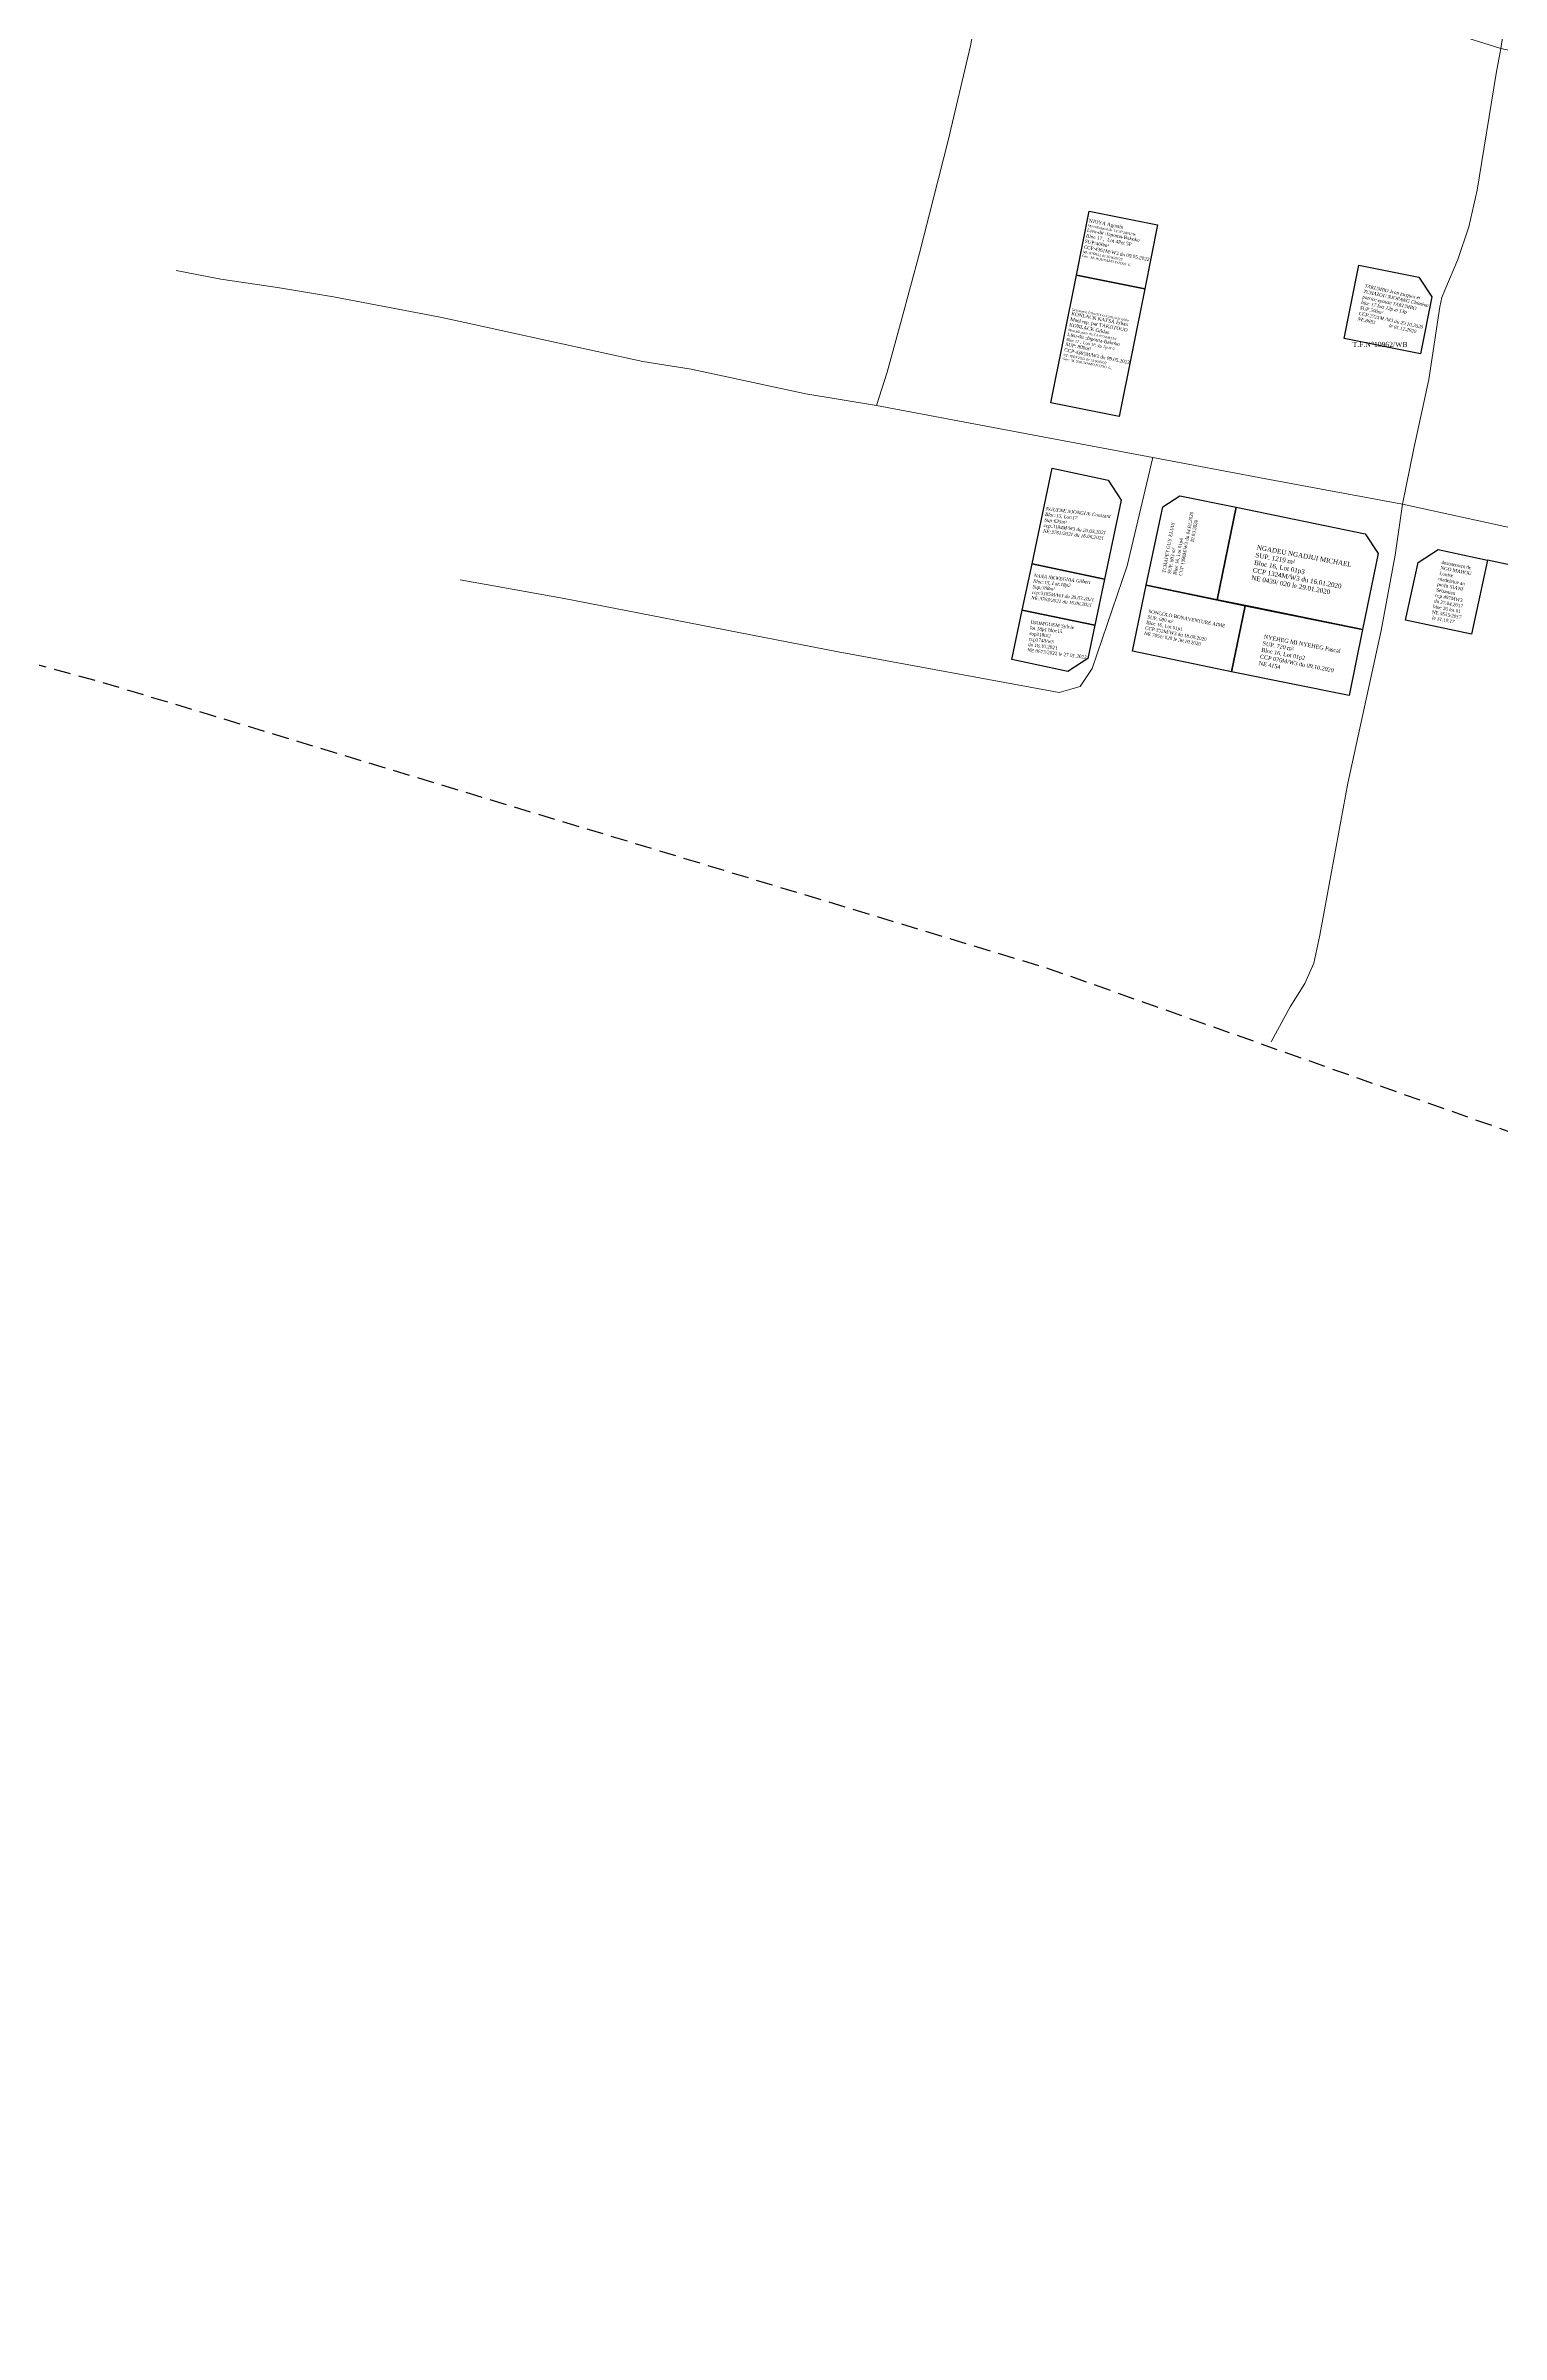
# Model space of a CAD drawing. Header units: millimetres. Extents: x 589619 to 593486, y 440379 to 445141.
# Drawn here: x 591169 to 591601, y 442764 to 443443 of the extents above; entities that cross this region are included whole.
import ezdxf

# ---------------------------------------------------------------- set-up
doc = ezdxf.new("R2010")
doc.units = ezdxf.units.MM
doc.header["$LTSCALE"] = 10
doc.linetypes.add('DISCONTINU', pattern=[0.75, 0.5, -0.25])
for name, color, linetype in [('end maj 26 02 2021', 7, 'Continuous'), ('MAJ AOUT 2021', 7, 'Continuous'), ('MAJ JAN 2022', 1, 'Continuous'), ('MAJ JUIN 2021', 7, 'Continuous'), ('MAJ OCT 2021', 7, 'Continuous'), ('Parcelle MAJ', 6, 'Continuous'), ('TF 13164 TF 13163 ET TF 45114 ANNULES', 250, 'Continuous')]:
    doc.layers.add(name, color=color, linetype=linetype)
doc.layers.add('Roads_others', color=24, linetype='Continuous', lineweight=9)
doc.styles.add('RomanS', font='romans.shx')
doc.styles.add('Times 1.0', font='times.ttf', dxfattribs={"width": 0.99, "height": 1})

msp = doc.modelspace()

# ---------------------------------------------------------------- linework, layer by layer
at = {"color": 5, "flags": 128}
msp.add_lwpolyline([(591478.31, 443394.06), (591498.6, 443390), (591494.79, 443371.05), (591474.5, 443375.11)], close=True, dxfattribs=at)
at = {"layer": 'end maj 26 02 2021', "color": 150, "lineweight": -3, "flags": 128}
for points in [[(591558.32, 443378.05), (591576.06, 443374.5), (591579.98, 443368.61), (591576.59, 443351.75), (591553.96, 443356.29), (591558.32, 443378.05)], [(591558.32, 443378.05), (591576.06, 443374.5), (591579.98, 443368.61), (591576.59, 443351.75), (591553.96, 443356.29), (591558.32, 443378.05)], [(591505.2, 443309.65), (591521.94, 443306.22), (591516.31, 443278.79), (591495.22, 443283.12), (591500.1, 443306.33)], [(591505.2, 443309.65), (591521.94, 443306.22), (591516.31, 443278.79), (591495.22, 443283.12), (591500.1, 443306.33)], [(591521.94, 443306.22), (591560.14, 443298.39), (591564.04, 443292.48), (591559.42, 443269.95), (591527.09, 443276.58), (591516.31, 443278.79)], [(591521.94, 443306.22), (591560.14, 443298.39), (591564.04, 443292.48), (591559.42, 443269.95), (591527.09, 443276.58), (591516.31, 443278.79)], [(591495.22, 443283.12), (591524.59, 443276.99), (591520.5, 443257.4), (591491.13, 443263.53)], [(591495.22, 443283.12), (591524.59, 443276.99), (591520.5, 443257.4), (591491.13, 443263.53)]]:
    msp.add_lwpolyline(points, close=True, dxfattribs=at)
at = {"layer": 'end maj 26 02 2021', "color": 150, "flags": 128}
msp.add_lwpolyline([(591581.8, 443293.71), (591596.47, 443290.56), (591591.74, 443268.56), (591572.18, 443272.77), (591575.86, 443289.88)], close=True, dxfattribs=at)
msp.add_lwpolyline([(591581.8, 443293.71), (591596.47, 443290.56), (591591.74, 443268.56), (591572.18, 443272.77), (591575.86, 443289.88)], close=True, dxfattribs=at)
at = {"layer": 'MAJ AOUT 2021', "color": 6, "lineweight": -3, "flags": 128}
msp.add_lwpolyline([(591524.59, 443276.99), (591559.42, 443269.95), (591555.4, 443250.36), (591520.5, 443257.4)], close=True, dxfattribs=at)
msp.add_lwpolyline([(591524.59, 443276.99), (591559.42, 443269.95), (591555.4, 443250.36), (591520.5, 443257.4)], close=True, dxfattribs=at)
at = {"layer": 'MAJ JAN 2022', "lineweight": -3, "flags": 128}
msp.add_lwpolyline([(591458.45, 443275.74), (591479.98, 443271.22), (591477.92, 443261.42), (591471.99, 443257.56), (591455.36, 443261.07), (591458.45, 443275.74)], dxfattribs=at)
msp.add_lwpolyline([(591458.45, 443275.74), (591479.98, 443271.22), (591477.92, 443261.42), (591471.99, 443257.56), (591455.36, 443261.07), (591458.45, 443275.74)], dxfattribs=at)
at = {"layer": 'MAJ JUIN 2021', "flags": 128}
for points in [[(591467.31, 443317.82), (591483.95, 443314.32), (591487.81, 443308.39), (591482.86, 443284.92), (591461.34, 443289.44)], [(591467.31, 443317.82), (591483.95, 443314.32), (591487.81, 443308.39), (591482.86, 443284.92), (591461.34, 443289.44)], [(591461.34, 443289.44), (591482.86, 443284.91), (591479.98, 443271.22), (591458.45, 443275.74)], [(591461.34, 443289.44), (591482.86, 443284.91), (591479.98, 443271.22), (591458.45, 443275.74)]]:
    msp.add_lwpolyline(points, close=True, dxfattribs=at)
at = {"layer": 'MAJ OCT 2021'}
msp.add_line((591649.26, 443279.21), (591596.47, 443290.56), dxfattribs=at)
at = {"layer": 'Parcelle MAJ', "lineweight": 30}
for p, q in [((591466.88, 443337.2), (591474.5, 443375.11)), ((591474.5, 443375.11), (591494.79, 443371.05)), ((591494.79, 443371.05), (591487.17, 443333.14)), ((591487.17, 443333.14), (591466.88, 443337.2))]:
    msp.add_line(p, q, dxfattribs=at)
at = {"layer": 'Parcelle MAJ', "lineweight": 30, "flags": 128}
msp.add_lwpolyline([(591474.5, 443375.11), (591494.79, 443371.05), (591487.17, 443333.14), (591466.88, 443337.2), (591474.5, 443375.11)], dxfattribs=at)
at = {"layer": 'Roads_others'}
for points in [[(591515.38, 443805.87), (591513.36, 443792.22), (591493.1, 443692.9), (591491.53, 443681.61), (591463.39, 443546.2), (591451.98, 443494.4), (591448.31, 443471.16), (591443.13, 443443.07), (591436.48, 443415.07), (591427.92, 443381.59), (591422.66, 443361.85), (591418.38, 443346.27), (591415.24, 443336.46), (591394.27, 443339.84), (591360.2, 443347.22), (591345.87, 443349.51), (591305.21, 443358.41), (591295.34, 443360.57), (591285.77, 443362.66), (591254.07, 443368.7), (591237.51, 443371.47), (591220.66, 443373.94), (591207.41, 443376.43)], [(591600.43, 443442.33), (591602.2, 443453.95), (591606.57, 443477.98), (591609.53, 443491), (591612.05, 443500.76), (591616.14, 443509.27), (591621.41, 443517.48), (591631.39, 443525.85), (591642.91, 443533.41), (591658.31, 443542.95), (591669.91, 443552), (591691.86, 443569.38), (591703.24, 443577.09), (591714.03, 443583.98), (591730.17, 443595.38), (591739.36, 443604.14)], [(591415.24, 443336.46), (591451.38, 443329.62), (591497.21, 443320.98), (591530.72, 443314.67), (591571.27, 443307.19), (591604.77, 443299.88), (591653.63, 443286.99), (591697.89, 443274.57), (591736.75, 443265.65), (591751.71, 443262.94), (591768.68, 443260.8), (591787.09, 443260.31), (591805.37, 443262.08), (591819.79, 443266.18), (591835.36, 443273.93), (591910.28, 443318.22), (591922.91, 443326.96), (591947.05, 443343.93), (592015.04, 443387.89), (592089.08, 443439.68), (592207.23, 443518.62)], [(591448.31, 443471.16), (591466.03, 443469.55), (591484.65, 443468.09), (591511.15, 443465.31), (591535.12, 443460.76), (591562.53, 443453.39), (591585.3, 443447.05), (591600.43, 443442.33)], [(591571.27, 443307.19), (591574.64, 443323.62), (591579.01, 443344.11), (591582.27, 443365.7), (591582.93, 443368.47), (591583.83, 443370.67), (591587.68, 443379.69), (591590.88, 443389.46), (591593.4, 443400.33), (591599.02, 443434.93), (591600.43, 443442.33)], [(591747.63, 443406.69), (591736.31, 443411.56), (591708.92, 443418.04), (591659.32, 443429.68), (591600.43, 443442.33)], [(591475.63, 443253.06), (591479.2, 443258.38), (591489.59, 443288.86), (591497.21, 443320.98)], [(591532.31, 443147.66), (591537.96, 443158.02), (591542.27, 443164.97), (591544.94, 443171.05), (591546.72, 443179.33), (591555.01, 443224.44), (591564.94, 443269.71), (591569.09, 443292.04), (591571.27, 443307.19)], [(591291.72, 443284.67), (591322.55, 443279.22), (591403.86, 443263.33), (591469.38, 443251.27), (591475.63, 443253.06)]]:
    msp.add_lwpolyline(points, dxfattribs=at)
at = {"layer": 'TF 13164 TF 13163 ET TF 45114 ANNULES', "linetype": 'DISCONTINU', "lineweight": -3, "flags": 128}
msp.add_lwpolyline([(591061.53, 445042.27), (591101.53, 444954.27), (591206.53, 444604.27), (591351.53, 444369.27), (591516.53, 444349.27), (591656.53, 444287.27), (591901.53, 444294.27), (592206.53, 444362.27), (592496.53, 444369.27), (592650.88, 444526.03), (592816.53, 444694.27), (593031.53, 444354.27), (593267.69, 444041.63), (593177.69, 443861.63), (592952.69, 443676.63), (592895.57, 443501.91), (592952.38, 443543.41), (593005.3, 443527.87), (593026.64, 443499.05), (593056.38, 443449.49), (593133.96, 443493.33), (593165.2, 443554.79), (593264.07, 443591.37), (593375.56, 443584.47), (593418.33, 443582.62), (593465.53, 443558.02), (593485.91, 443471.51), (593335.65, 443462.93), (593055.16, 443327.94), (593105.66, 443176.17), (593120.37, 443175.55), (593137, 443125.57), (593160.73, 443133.47), (593178.09, 443081.28), (593268.23, 443111.28), (593357.91, 442841.81), (593125.02, 442764.31), (592879.69, 442886.63), (592546.53, 442854.27), (592306.53, 442877.27), (592046.53, 442969.27), (591861.53, 443024.27), (591706.53, 443084.27), (591466.53, 443169.27), (591185.53, 443254.27), (590892.53, 443334.27), (590652.53, 443379.27), (590350.53, 443417.27), (590111.56, 443389.83), (590073.83, 443474.17), (590006.29, 443648.33), (589927.63, 443844.62), (590031.73, 444321.02), (590094.72, 444687.7), (590075.84, 444942.18), (590369.53, 444992.27), (590641.53, 444999.27), (590953.53, 445044.27), (591061.53, 445042.27)], dxfattribs=at)
msp.add_lwpolyline([(591061.53, 445042.27), (591101.53, 444954.27), (591206.53, 444604.27), (591351.53, 444369.27), (591516.53, 444349.27), (591656.53, 444287.27), (591901.53, 444294.27), (592206.53, 444362.27), (592496.53, 444369.27), (592650.88, 444526.03), (592816.53, 444694.27), (593031.53, 444354.27), (593267.69, 444041.63), (593177.69, 443861.63), (592952.69, 443676.63), (592895.57, 443501.91), (592952.38, 443543.41), (593005.3, 443527.87), (593026.64, 443499.05), (593056.38, 443449.49), (593133.96, 443493.33), (593165.2, 443554.79), (593264.07, 443591.37), (593375.56, 443584.47), (593418.33, 443582.62), (593465.53, 443558.02), (593485.91, 443471.51), (593335.65, 443462.93), (593055.16, 443327.94), (593105.66, 443176.17), (593120.37, 443175.55), (593137, 443125.57), (593160.73, 443133.47), (593178.09, 443081.28), (593268.23, 443111.28), (593357.91, 442841.81), (593125.02, 442764.31), (592879.69, 442886.63), (592546.53, 442854.27), (592306.53, 442877.27), (592046.53, 442969.27), (591861.53, 443024.27), (591706.53, 443084.27), (591466.53, 443169.27), (591185.53, 443254.27), (590892.53, 443334.27), (590652.53, 443379.27), (590350.53, 443417.27), (590111.56, 443389.83), (590073.83, 443474.17), (590006.29, 443648.33), (589927.63, 443844.62), (590031.73, 444321.02), (590094.72, 444687.7), (590075.84, 444942.18), (590369.53, 444992.27), (590641.53, 444999.27), (590953.53, 445044.27), (591061.53, 445042.27)], dxfattribs=at)

# ---------------------------------------------------------------- texts
at = {"color": 7, "char_height": 1.0155, "width": 64.1326, "attachment_point": 1, "rotation": 348.97547}
for s, insert in [('{\\fTimes New Roman|b0|i0|c0|p18;NJOYA Agustin\\P\\H0.6893x;\\C1;Morcellement du T.F.N°24041/W\\H1.451x;\\P\\C7;Lieu-dit :Japoma-Bakoko\\PBloc 17 ,  Lot 4Pet 5P\\PSUP:400m²\\PCCP:4361M/W3 du 09.05.2022\\P\\H0.6893x;NE: 6768/22 du 20/06/2022\\PGeo : M. NOUNAMO FOTSO  G.\\fTimes New Roman|b0|i1|c0|p18; \\H1.451x; }', (591478.33, 443391.82)), ('{\\fTimes New Roman|b0|i0|c0|p18;\\H0.5908x;\\C1;Désistement TAKOTOUO KONLACK Gildas\\P\\H1.692x;\\C7;KONLACK KATSA Ethan \\PMael rep. par TAKOTOUO \\PKONLACK Gildas \\P\\H0.6893x;\\C1;Morcellement du T.F.N°24041/W\\H1.451x;\\P\\C7;Lieu-dit :Japoma-Bakoko\\P\\H0.7877x;Bloc 17 ,  Lots 3P, 4p, 5p et 6\\H1.27x;\\PSUP: 800m²\\PCCP:4365M/W3 du 09.05.2022\\P\\H0.6893x;NE: 6503/2022 du 13/06/2022\\P\\C1;Geo : M. NOUNAMO FOTSO  G.\\fTimes New Roman|b0|i1|c0|p18;\\C7; \\H1.451x; }', (591473.31, 443365.22))]:
    msp.add_mtext(s, dxfattribs=dict(at, insert=insert))
at = {"layer": 'end maj 26 02 2021', "color": 150, "linetype": 'ByBlock', "lineweight": -3, "ltscale": 0.0014, "attachment_point": 1, "style": 'Times 1.0'}
for s, insert, char_height, width, rotation in [('{\\fTimes New Roman|b0|i1|c0|p18;\\C7;TAKUMBO Jean jacques et TCHAZOU NJOFANG Chimène patrice epouse TAKUMBO\\Pbloc 17 lots 12p et 13p\\PSUP.500m²\\PCCP.2721M /W3 du 29.10.2020\\PNE.8693 /2020 le 01.12.2020}', (591560.2, 443372.45), 1, 22.0189, 347.56683), ('{\\fTimes New Roman|b0|i1|c0|p18;\\C7;TAKUMBO Jean jacques et TCHAZOU NJOFANG Chimène patrice epouse TAKUMBO\\Pbloc 17 lots 12p et 13p\\PSUP.500m²\\PCCP.2721M /W3 du 29.10.2020\\PNE.8693 /2020 le 01.12.2020}', (591560.2, 443372.45), 1, 22.0189, 347.56683), ('{\\C256;TCHAPET GUY ELIAS\\PSUP. 603 m²\\PBloc 16, Lot 01p4\\PCCP 1396M/W3 du 04.02.2020\\PNE 1287/ 020 le 20.03.2020}', (591499.91, 443286.92), 1, 46.9242, 79.7091), ('{\\C256;TCHAPET GUY ELIAS\\PSUP. 603 m²\\PBloc 16, Lot 01p4\\PCCP 1396M/W3 du 04.02.2020\\PNE 1287/ 020 le 20.03.2020}', (591499.91, 443286.92), 1, 46.9242, 79.7091), ('desistement de NGO MAHOU Louise madeleine au profit SIANI Sebastien\\Pccp 497MW3 \\Pdu 27.04.2017\\Pbloc 26 lot 01\\PNE 5655/2017\\P le 31.10.17', (591582.94, 443290.47), 1, 10.3197, 349.08654), ('desistement de NGO MAHOU Louise madeleine au profit SIANI Sebastien\\Pccp 497MW3 \\Pdu 27.04.2017\\Pbloc 26 lot 01\\PNE 5655/2017\\P le 31.10.17', (591582.94, 443290.47), 1, 10.3197, 349.08654), ('{\\C256;SONGOLO BONAVENTURE AIME\\PSUP. 600 m²\\PBloc 16, Lot 01p1\\PCCP 352M/W3 du 18.08.2020\\PNE 7051/ 020 le 30.10.2020}', (591495.97, 443275.9), 1, 29.9573, 349.14198), ('{\\C256;SONGOLO BONAVENTURE AIME\\PSUP. 600 m²\\PBloc 16, Lot 01p1\\PCCP 352M/W3 du 18.08.2020\\PNE 7051/ 020 le 30.10.2020}', (591495.97, 443275.9), 1, 29.9573, 349.14198), ('{\\C256;NYEHEG MI NYEHEG Pascal \\P\\fTimes New Roman|b0|i0|c186|p18;SUP. \\fTimes New Roman|b0|i0|c0|p18;720\\fTimes New Roman|b0|i0|c186|p18; m²\\PBloc 16, Lot 01p\\fTimes New Roman|b0|i0|c0|p18;2\\fTimes New Roman|b0|i0|c186|p18;\\PCCP \\fTimes New Roman|b0|i0|c0|p18;076\\fTimes New Roman|b0|i0|c186|p18;M/W3 du \\fTimes New Roman|b0|i0|c0|p18;09.10.2020\\P\\fTimes New Roman|b0|i0|c186|p18;NE \\fTimes New Roman|b0|i0|c0|p18;4154 \\fTimes New Roman|b0|i0|c186|p18;le \\fTimes New Roman|b0|i0|c0|p18;06.08.2021}', (591530.25, 443268.5), 1.2, 35.9487, 349.14198), ('{\\C256;NYEHEG MI NYEHEG Pascal \\P\\fTimes New Roman|b0|i0|c186|p18;SUP. \\fTimes New Roman|b0|i0|c0|p18;720\\fTimes New Roman|b0|i0|c186|p18; m²\\PBloc 16, Lot 01p\\fTimes New Roman|b0|i0|c0|p18;2\\fTimes New Roman|b0|i0|c186|p18;\\PCCP \\fTimes New Roman|b0|i0|c0|p18;076\\fTimes New Roman|b0|i0|c186|p18;M/W3 du \\fTimes New Roman|b0|i0|c0|p18;09.10.2020\\P\\fTimes New Roman|b0|i0|c186|p18;NE \\fTimes New Roman|b0|i0|c0|p18;4154 \\fTimes New Roman|b0|i0|c186|p18;le \\fTimes New Roman|b0|i0|c0|p18;06.08.2021}', (591530.25, 443268.5), 1.2, 35.9487, 349.14198)]:
    msp.add_mtext(s, dxfattribs=dict(at, insert=insert, char_height=char_height, width=width, rotation=rotation))
at = {"layer": 'end maj 26 02 2021', "color": 150, "linetype": 'ByBlock', "lineweight": -3, "ltscale": 0.0014, "insert": (591556.44, 443355.3), "char_height": 1.5, "width": 17.147, "attachment_point": 1, "style": 'Times 1.0'}
msp.add_mtext('{\\fTimes New Roman|b0|i0|c186|p18;\\C1;T.F.N°10962/W\\fTimes New Roman|b0|i0|c0|p18;B}', dxfattribs=at)
msp.add_mtext('{\\fTimes New Roman|b0|i0|c186|p18;\\C1;T.F.N°10962/W\\fTimes New Roman|b0|i0|c0|p18;B}', dxfattribs=at)
at = {"layer": 'end maj 26 02 2021', "color": 150, "lineweight": -3, "insert": (591528.2, 443295.06), "char_height": 1.3734, "width": 64.1253, "attachment_point": 1, "rotation": 349.55381}
msp.add_mtext('{\\fTimes New Roman|b0|i0|c0|p18;\\C256;NGADEU NGADJUI MICHAEL\\PSUP. 1219 m²\\PBloc 16, Lot 01p3\\PCCP 1324M/W3 du 16.01.2020\\PNE 0439/ 020 le 29.01.2020}', dxfattribs=at)
msp.add_mtext('{\\fTimes New Roman|b0|i0|c0|p18;\\C256;NGADEU NGADJUI MICHAEL\\PSUP. 1219 m²\\PBloc 16, Lot 01p3\\PCCP 1324M/W3 du 16.01.2020\\PNE 0439/ 020 le 29.01.2020}', dxfattribs=at)
at = {"layer": 'MAJ JUIN 2021', "char_height": 1, "width": 150.7089, "attachment_point": 1, "rotation": 353.02911, "style": 'RomanS'}
for s, insert in [('{\\fTimes New Roman|b0|i1|c0|p18;\\C7;NGUENE NJONGUE Constant\\PBloc:15, Lot:17\\PSup:625m²\\Pccp:3184M/W3 du 20.03.2021\\PNE:3761/2021 du 16.06.2021}', (591465.47, 443306.36)), ('{\\fTimes New Roman|b0|i1|c0|p18;\\C7;NGUENE NJONGUE Constant\\PBloc:15, Lot:17\\PSup:625m²\\Pccp:3184M/W3 du 20.03.2021\\PNE:3761/2021 du 16.06.2021}', (591465.47, 443306.36)), ('{\\fTimes New Roman|b0|i1|c0|p18;\\C7;NANA NKWEGNIA Gilbert\\PBloc:15, Lot:18p2 \\PSup:308m²\\Pccp:3185M/W3 du 20.03.2021\\PNE:3763/2021 du 16.06.2021}', (591461.96, 443286.54)), ('{\\fTimes New Roman|b0|i1|c0|p18;\\C7;NANA NKWEGNIA Gilbert\\PBloc:15, Lot:18p2 \\PSup:308m²\\Pccp:3185M/W3 du 20.03.2021\\PNE:3763/2021 du 16.06.2021}', (591461.96, 443286.54)), ('{\\fTimes New Roman|b0|i0|c0|p18;\\C1;DJOMGUEM Sylvie \\Plot 18p1 bloc15\\Psup318m2\\Pccp3748/w3\\Pdu 18.10.2021\\PNE 0673/2022 le 27.01.2022}', (591461.04, 443272.68)), ('{\\fTimes New Roman|b0|i0|c0|p18;\\C1;DJOMGUEM Sylvie \\Plot 18p1 bloc15\\Psup318m2\\Pccp3748/w3\\Pdu 18.10.2021\\PNE 0673/2022 le 27.01.2022}', (591461.04, 443272.68))]:
    msp.add_mtext(s, dxfattribs=dict(at, insert=insert))

doc.saveas('drawing.dxf')
